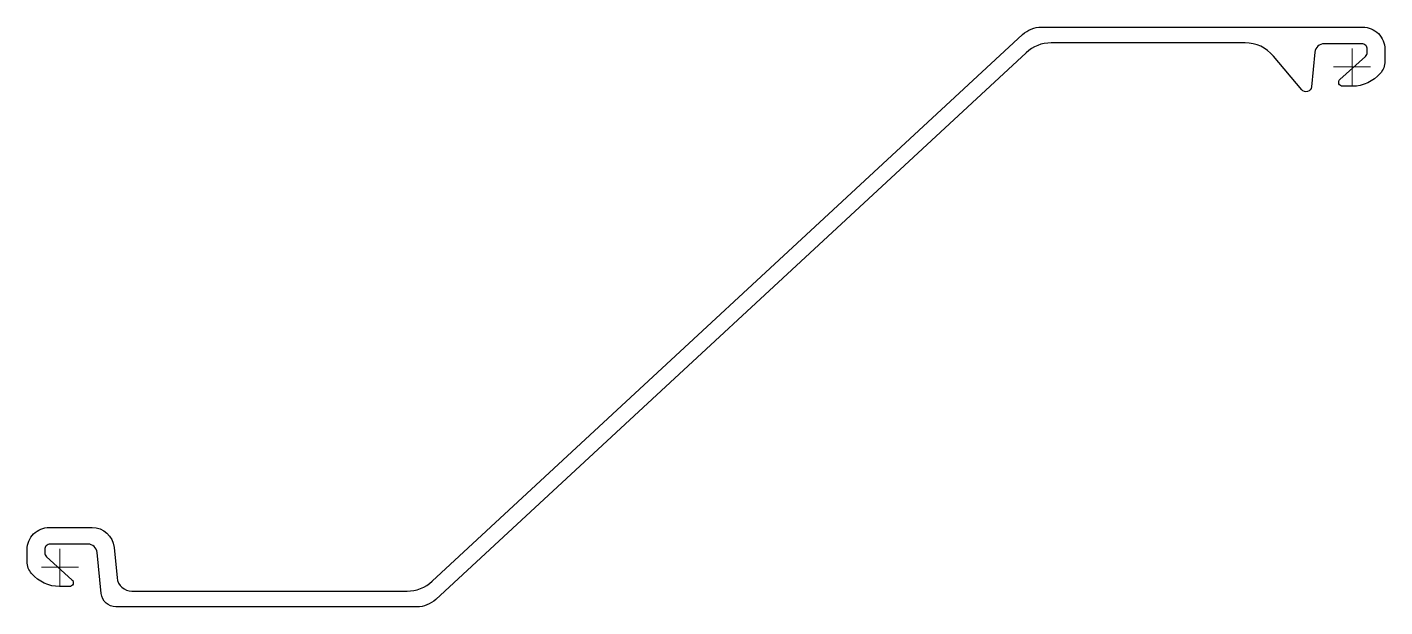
# Model space of a CAD drawing. Header units: millimetres. Extents: x 4 to 739, y -614 to -300.
import ezdxf

# ---------------------------------------------------------------- set-up
doc = ezdxf.new("R2010")
doc.units = ezdxf.units.MM
doc.layers.add('ref', color=4, linetype='Continuous', lineweight=5)

# ---------------------------------------------------------------- blocks, each defined once
blk = doc.blocks.new('AZ12-700-s')
blk.add_lwpolyline([(-15.35, -3.5, -0.17875), (-17.75, 3), (-17.75, 9.5, -0.414214), (-5.75, 21.5), (17.4, 21.5, -0.385314), (29.34, 10.69), (30.99, -5.8, 0.385314), (38.95, -13), (188.08, -13, 0.18895), (201.67, -7.67), (521.52, 288.51, -0.18895), (531.71, 292.5), (705.75, 292.5, -0.414214), (717.75, 280.5), (717.75, 274, -0.17875), (715.35, 267.5, -0.219232), (700.15, 260.5), (694.89, 260.5, -0.687281), (693.46, 264.21), (707.26, 276.63, 0.212557), (708.25, 278.86), (708.25, 280.5, 0.414214), (705.25, 283.5), (684.86, 283.5, 0.385314), (679.89, 279), (678.01, 260.2, -0.663703), (672.72, 258.57), (657.38, 276.86, 0.221695), (642.06, 284), (537, 284, 0.18895), (523.41, 278.67), (203.56, -17.51, -0.18895), (193.37, -21.5), (30.35, -21.5, -0.385314), (22.39, -14.3), (20.16, 8, 0.385314), (15.19, 12.5), (-5.25, 12.5, 0.414214), (-8.25, 9.5), (-8.25, 7.86, 0.212557), (-7.26, 5.63), (6.54, -6.79, -0.687281), (5.11, -10.5), (-0.15, -10.5, -0.219232), (-15.35, -3.5)], format="xyb")
at = {"layer": 'ref'}
for p, q in [((700, 261), (700, 281)), ((710, 271), (690, 271)), ((0, -10), (0, 10)), ((10, 0), (-10, 0))]:
    blk.add_line(p, q, dxfattribs=at)

msp = doc.modelspace()

# ---------------------------------------------------------------- block references
msp.add_blockref('AZ12-700-s', (21.66, -592.59))

doc.saveas('drawing.dxf')
